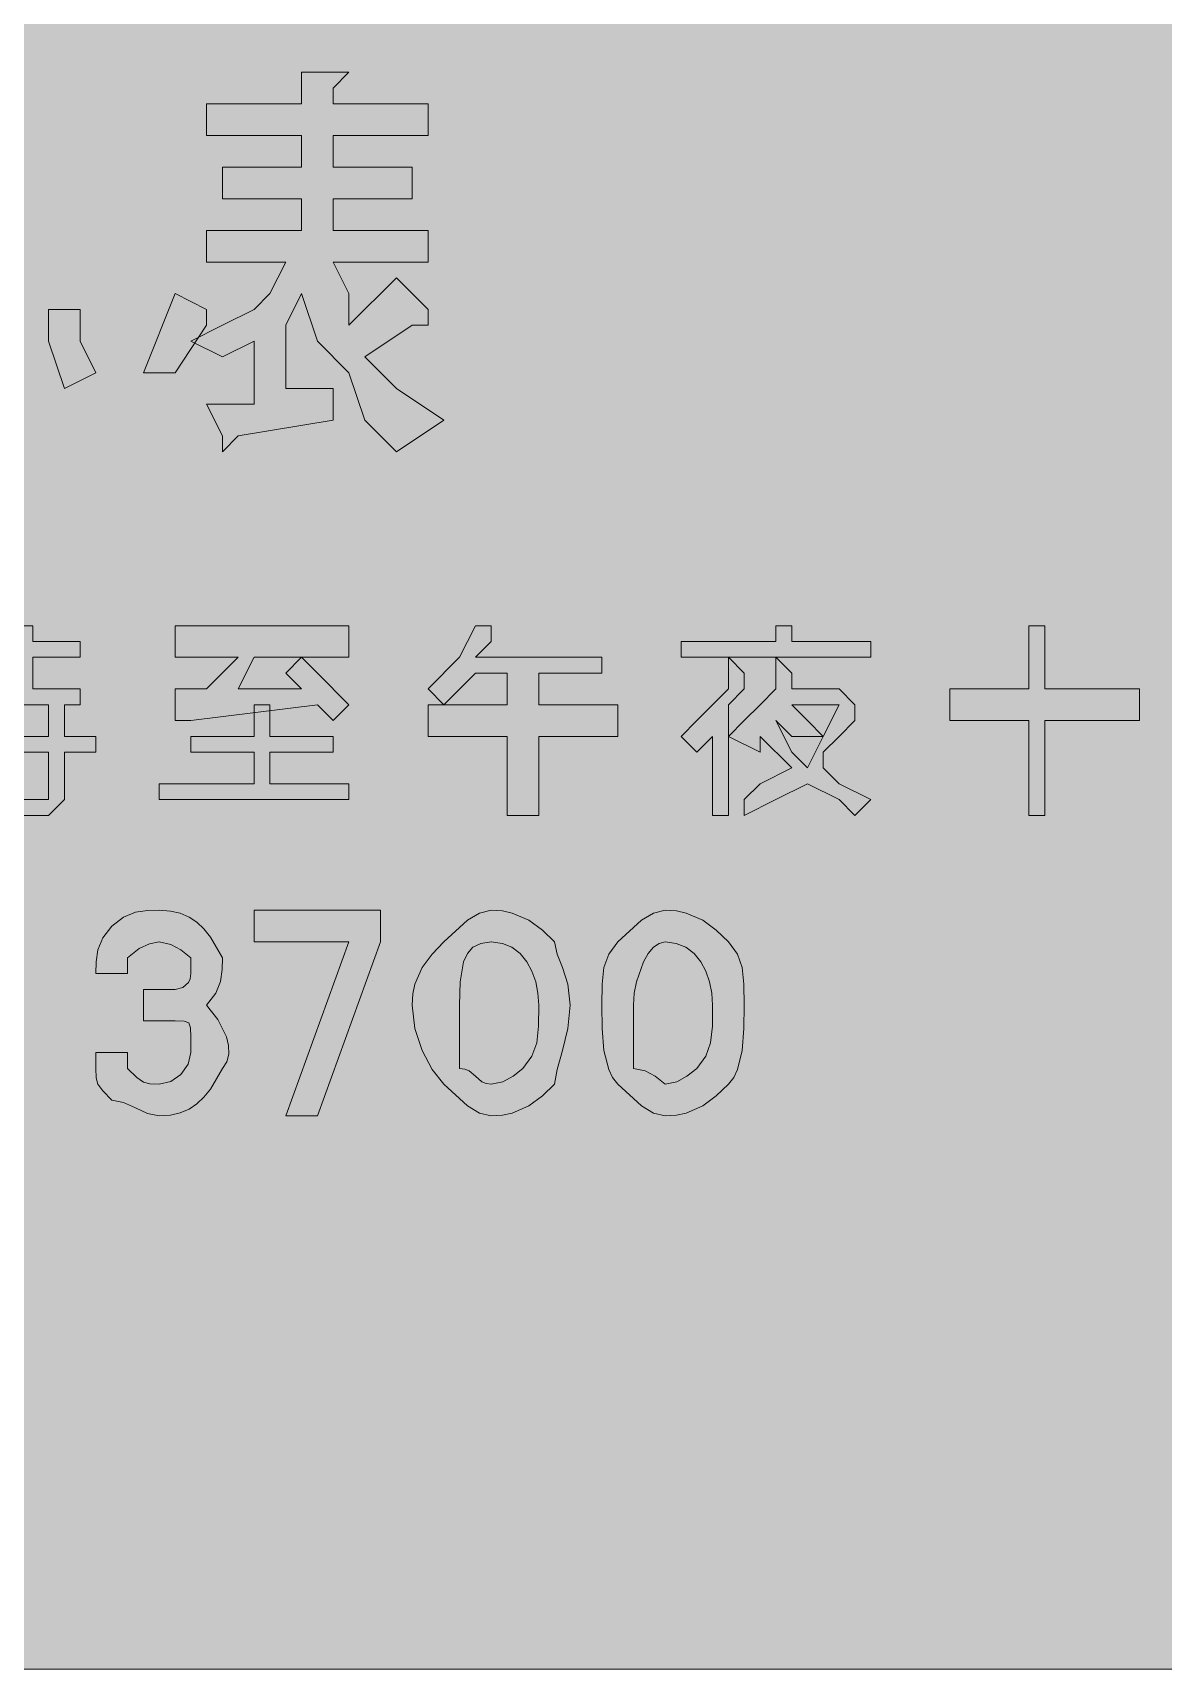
# Model space of a CAD drawing. Header units: metres. Extents: x 10 to 558, y 11 to 259.
# Drawn here: x 366.1 to 452, y 10.8 to 135 of the extents above; entities that cross this region are included whole.
import ezdxf

# ---------------------------------------------------------------- set-up
doc = ezdxf.new("R2010")
doc.units = ezdxf.units.M
for name, color, linetype, true_color in [('FILL_FIREBRICK_C36B00', 7, 'Continuous', 0xc36b00), ('FILL_WHITE_FFFFFF', 7, 'Continuous', 0xffffff), ('STROKE_WHITE_FFFFFF', 7, 'Continuous', 0xffffff)]:
    doc.layers.add(name, color=color, linetype=linetype, true_color=true_color)

msp = doc.modelspace()

# ---------------------------------------------------------------- hatches: boundary and pattern name
at = {"layer": 'FILL_FIREBRICK_C36B00', "true_color": 0xc36b00}
h = msp.add_hatch(color=7, dxfattribs=at)
h.dxf.hatch_style = 1
h.paths.add_polyline_path([(551.8, 259.15), (552.54, 258.99), (553.8, 258.45), (554.83, 257.68), (555.75, 256.8), (556.54, 256.3), (557.14, 255.71), (557.56, 255.07), (557.85, 254.4), (558.11, 253.09), (558.15, 252), (558.15, 18), (558.15, 15.6), (555.75, 13.2), (554.83, 12.32), (553.8, 11.55), (552.54, 11.01), (551.8, 10.85), (550.95, 10.8), (16.95, 10.8), (16.05, 10.82), (15.15, 10.95), (14.25, 11.31), (13.35, 12), (12.6, 12.15), (11.83, 12.51), (10.95, 13.2), (10.55, 13.7), (10.26, 14.29), (9.9, 15.6), (9.75, 18), (9.75, 252), (9.75, 254.4), (9.94, 255.28), (10.35, 256.05), (10.95, 256.8), (11.83, 257.49), (12.6, 257.85), (13.35, 258), (14.25, 258.69), (15.15, 259.05), (16.05, 259.18), (16.95, 259.2), (550.95, 259.2), (551.8, 259.15)])
at = {"layer": 'FILL_WHITE_FFFFFF', "true_color": 0xffffff}
h = msp.add_hatch(color=7, dxfattribs=at)
h.dxf.hatch_style = 1
h.paths.add_polyline_path([(386.55, 129.6), (386.55, 132), (388.95, 132), (390.15, 132), (388.95, 130.8), (388.95, 129.6), (396.15, 129.6), (396.15, 127.2), (388.95, 127.2), (388.95, 124.8), (394.95, 124.8), (394.95, 122.4), (388.95, 122.4), (388.95, 120), (396.15, 120), (396.15, 117.6), (388.95, 117.6), (390.15, 115.2), (390.15, 112.8), (393.75, 116.4), (396.15, 114), (396.15, 112.8), (394.95, 112.8), (391.35, 110.4), (393.75, 108), (397.35, 105.6), (393.75, 103.2), (391.35, 105.6), (390.15, 109.2), (387.75, 111.6), (386.55, 115.2), (385.35, 112.8), (385.35, 108), (388.95, 108), (388.95, 105.6), (381.75, 104.4), (380.55, 103.2), (380.55, 104.4), (379.35, 106.8), (382.95, 106.8), (382.95, 111.6), (380.55, 110.4), (378.15, 111.6), (380.55, 112.8), (382.95, 114), (384.15, 115.2), (385.35, 117.6), (379.35, 117.6), (379.35, 120), (386.55, 120), (386.55, 122.4), (380.55, 122.4), (380.55, 124.8), (386.55, 124.8), (386.55, 127.2), (379.35, 127.2), (379.35, 129.6), (386.55, 129.6)])
h = msp.add_hatch(color=7, dxfattribs=at)
h.dxf.hatch_style = 1
h.paths.add_polyline_path([(376.95, 115.2), (379.35, 114), (379.35, 112.8), (376.95, 109.2), (374.55, 109.2), (376.95, 115.2)])
h = msp.add_hatch(color=7, dxfattribs=at)
h.dxf.hatch_style = 1
h.paths.add_polyline_path([(369.75, 111.6), (370.95, 109.2), (368.55, 108), (367.35, 111.6), (367.35, 114), (369.75, 114), (369.75, 111.6)])
h = msp.add_hatch(color=7, dxfattribs=at)
h.dxf.hatch_style = 1
h.paths.add_polyline_path([(369.75, 88.8), (369.75, 87.6), (366.15, 87.6), (366.15, 85.2), (369.75, 85.2), (369.75, 84), (368.55, 84), (368.55, 81.6), (370.95, 81.6), (370.95, 80.4), (368.55, 80.4), (368.55, 78), (368.55, 76.8), (367.35, 75.6), (366.15, 75.6), (364.95, 75.6), (364.95, 76.8), (366.15, 76.8), (367.35, 76.8), (367.35, 78), (367.35, 80.4), (361.35, 80.4), (361.35, 81.6), (367.35, 81.6), (367.35, 84), (361.35, 84), (361.35, 85.2), (364.95, 85.2), (364.95, 87.6), (362.55, 87.6), (362.55, 88.8), (364.95, 88.8), (364.95, 90), (366.15, 90), (366.15, 88.8), (369.75, 88.8)])
h = msp.add_hatch(color=7, dxfattribs=at)
h.dxf.hatch_style = 1
h.paths.add_polyline_path([(390.15, 84), (388.95, 82.8), (387.75, 84), (378.15, 82.8), (376.95, 82.8), (376.95, 85.2), (379.35, 85.2), (381.75, 87.6), (376.95, 87.6), (376.95, 90), (390.15, 90), (390.15, 87.6), (386.55, 87.6), (387.75, 86.4), (390.15, 84)])
h.paths.add_polyline_path([(382.95, 87.6), (381.75, 85.2), (386.55, 85.2), (385.35, 86.4), (386.55, 87.6), (382.95, 87.6)], flags=16)
h = msp.add_hatch(color=7, dxfattribs=at)
h.dxf.hatch_style = 1
h.paths.add_polyline_path([(398.55, 87.6), (399.75, 90), (400.95, 90), (400.95, 88.8), (399.75, 87.6), (409.35, 87.6), (409.35, 86.4), (404.55, 86.4), (404.55, 84), (410.55, 84), (410.55, 81.6), (404.55, 81.6), (404.55, 75.6), (402.15, 75.6), (402.15, 81.6), (396.15, 81.6), (396.15, 84), (397.35, 84), (396.15, 85.2), (398.55, 87.6)])
h.paths.add_polyline_path([(402.15, 84), (402.15, 86.4), (399.75, 86.4), (397.35, 84), (402.15, 84)], flags=16)
h = msp.add_hatch(color=7, dxfattribs=at)
h.dxf.hatch_style = 1
h.paths.add_polyline_path([(422.55, 88.8), (422.55, 90), (423.75, 90), (423.75, 88.8), (429.75, 88.8), (429.75, 87.6), (415.35, 87.6), (415.35, 88.8), (422.55, 88.8)])
h = msp.add_hatch(color=7, dxfattribs=at)
h.dxf.hatch_style = 1
h.paths.add_polyline_path([(450.15, 85.2), (450.15, 82.8), (442.95, 82.8), (442.95, 75.6), (441.75, 75.6), (441.75, 82.8), (435.75, 82.8), (435.75, 85.2), (441.75, 85.2), (441.75, 90), (442.95, 90), (442.95, 85.2), (450.15, 85.2)])
h = msp.add_hatch(color=7, dxfattribs=at)
h.dxf.hatch_style = 1
h.paths.add_polyline_path([(418.95, 84), (418.95, 75.6), (417.75, 75.6), (417.75, 81.6), (416.55, 80.4), (415.35, 81.6), (416.55, 82.8), (417.75, 84), (418.95, 85.2), (418.95, 87.6), (420.15, 86.4), (420.15, 85.2), (418.95, 84)])
h = msp.add_hatch(color=7, dxfattribs=at)
h.dxf.hatch_style = 1
h.paths.add_polyline_path([(428.55, 82.8), (427.35, 81.6), (426.15, 80.4), (426.15, 79.2), (427.35, 78), (429.75, 76.8), (428.55, 75.6), (427.35, 76.8), (424.95, 78), (422.55, 76.8), (420.15, 75.6), (420.15, 76.8), (421.35, 78), (423.75, 79.2), (421.35, 81.6), (421.35, 80.4), (418.95, 81.6), (420.15, 82.8), (421.35, 84), (422.55, 85.2), (422.55, 87.6), (423.75, 86.4), (423.75, 85.2), (427.35, 85.2), (428.55, 84), (428.55, 82.8)])
h.paths.add_polyline_path([(426.15, 81.6), (424.95, 81.6), (423.75, 81.6), (422.55, 82.8), (423.75, 80.4), (424.95, 79.2), (426.15, 81.6)], flags=16)
h.paths.add_polyline_path([(427.35, 84), (423.75, 84), (424.95, 82.8), (426.15, 81.6), (427.35, 84)], flags=16)
h = msp.add_hatch(color=7, dxfattribs=at)
h.dxf.hatch_style = 1
h.paths.add_polyline_path([(375.75, 78), (382.95, 78), (382.95, 80.4), (378.15, 80.4), (378.15, 81.6), (382.95, 81.6), (382.95, 84), (384.15, 84), (384.15, 82.8), (384.15, 81.6), (388.95, 81.6), (388.95, 80.4), (384.15, 80.4), (384.15, 78), (390.15, 78), (390.15, 76.8), (375.75, 76.8), (375.75, 78)])
h = msp.add_hatch(color=7, dxfattribs=at)
h.dxf.hatch_style = 1
h.paths.add_polyline_path([(378.15, 58.8), (378.13, 59.49), (378, 59.85), (377.64, 59.98), (376.95, 60), (374.55, 60), (374.55, 62.4), (376.95, 62.4), (377.55, 62.55), (377.96, 62.91), (378.1, 63.2), (378.15, 63.6), (378.15, 64.8), (377.4, 65.4), (376.63, 65.81), (375.75, 66), (375, 65.85), (374.23, 65.49), (373.35, 64.8), (373.35, 63.6), (370.95, 63.6), (370.97, 64.5), (371.1, 65.4), (371.46, 66.3), (372.15, 67.2), (373.05, 67.89), (373.95, 68.25), (374.85, 68.38), (375.75, 68.4), (376.6, 68.34), (377.34, 68.17), (378.01, 67.89), (378.6, 67.5), (379.14, 66.99), (379.63, 66.37), (380.55, 64.8), (380.53, 63.9), (380.4, 63), (380.04, 62.1), (379.35, 61.2), (380.21, 60.11), (380.85, 58.8), (381.01, 58.13), (381.04, 57.49), (380.89, 56.9), (380.55, 56.4), (379.63, 54.82), (379.14, 54.21), (378.6, 53.7), (378.01, 53.31), (377.34, 53.02), (376.6, 52.86), (375.75, 52.8), (374.85, 52.99), (373.95, 53.4), (373.05, 53.81), (372.15, 54), (371.46, 54.71), (371.1, 55.2), (370.97, 55.69), (370.95, 56.4), (370.95, 57.6), (373.35, 57.6), (373.35, 56.4), (374.06, 55.71), (374.55, 55.35), (375.04, 55.22), (375.75, 55.2), (376.63, 55.41), (377.4, 55.95), (377.94, 56.72), (378.15, 57.6), (378.15, 58.8)])
h = msp.add_hatch(color=7, dxfattribs=at)
h.dxf.hatch_style = 1
h.paths.add_polyline_path([(390.15, 66), (382.95, 66), (382.95, 68.4), (392.55, 68.4), (392.55, 66), (387.75, 52.8), (385.35, 52.8), (390.15, 66)])
h = msp.add_hatch(color=7, dxfattribs=at)
h.dxf.hatch_style = 1
h.paths.add_polyline_path([(395.16, 62.79), (395.7, 64.05), (396.47, 65.08), (397.35, 66), (399.15, 67.65), (400.05, 68.19), (400.95, 68.4), (401.8, 68.35), (402.54, 68.19), (403.8, 67.65), (404.83, 66.88), (405.75, 66), (405.94, 65.08), (406.35, 64.05), (406.76, 62.79), (406.95, 61.2), (406.76, 59.42), (406.35, 57.75), (405.94, 56.31), (405.75, 55.2), (404.83, 54.32), (403.8, 53.55), (402.54, 53.01), (401.8, 52.85), (400.95, 52.8), (400.05, 53.01), (399.15, 53.55), (397.35, 55.2), (396.47, 56.31), (395.7, 57.75), (395.16, 59.42), (394.95, 61.2), (395, 62.05), (395.16, 62.79)])
h.paths.add_polyline_path([(402.6, 55.8), (403.35, 56.4), (404.04, 57.32), (404.4, 58.35), (404.53, 59.61), (404.55, 61.2), (404.49, 62.1), (404.32, 62.96), (404.04, 63.77), (403.65, 64.5), (403.14, 65.11), (402.52, 65.59), (401.79, 65.89), (400.95, 66), (400.16, 65.89), (399.56, 65.59), (399.14, 65.11), (398.85, 64.5), (398.59, 62.96), (398.55, 61.2), (398.55, 56.4), (398.95, 56.35), (399.26, 56.21), (399.75, 55.8), (400.24, 55.39), (400.55, 55.25), (400.95, 55.2), (401.83, 55.39), (402.6, 55.8)], flags=16)
h = msp.add_hatch(color=7, dxfattribs=at)
h.dxf.hatch_style = 1
h.paths.add_polyline_path([(409.5, 64.05), (409.86, 65.08), (410.55, 66), (412.35, 67.65), (413.25, 68.19), (414.15, 68.4), (415, 68.35), (415.74, 68.19), (417, 67.65), (418.03, 66.88), (418.95, 66), (419.64, 65.08), (420, 64.05), (420.13, 62.79), (420.15, 61.2), (420.13, 59.42), (420, 57.75), (419.64, 56.31), (419.35, 55.7), (418.95, 55.2), (418.03, 54.32), (417, 53.55), (415.74, 53.01), (415, 52.85), (414.15, 52.8), (413.25, 53.01), (412.35, 53.55), (410.55, 55.2), (410.15, 55.7), (409.86, 56.31), (409.5, 57.75), (409.37, 59.42), (409.35, 61.2), (409.37, 62.79), (409.5, 64.05)])
h.paths.add_polyline_path([(415.8, 55.8), (416.55, 56.4), (417.24, 57.32), (417.6, 58.35), (417.73, 59.61), (417.75, 61.2), (417.69, 62.1), (417.52, 62.96), (417.24, 63.77), (416.85, 64.5), (416.34, 65.11), (415.72, 65.59), (414.99, 65.89), (414.15, 66), (413.7, 65.89), (413.27, 65.59), (412.86, 65.11), (412.5, 64.5), (411.96, 62.96), (411.8, 62.1), (411.75, 61.2), (411.75, 56.4), (412.63, 56.21), (413.4, 55.8), (414.15, 55.2), (415.03, 55.39), (415.8, 55.8)], flags=16)

# ---------------------------------------------------------------- linework, layer by layer
at = {"layer": 'FILL_FIREBRICK_C36B00', "lineweight": 0, "true_color": 0xc36b00}
msp.add_lwpolyline([(16.95, 259.2), (550.95, 259.2), (551.8, 259.15), (552.54, 258.99), (553.8, 258.45), (554.83, 257.68), (555.75, 256.8), (556.54, 256.3), (557.14, 255.71), (557.56, 255.07), (557.85, 254.4), (558.11, 253.09), (558.15, 252), (558.15, 18), (558.15, 15.6), (555.75, 13.2), (554.83, 12.32), (553.8, 11.55), (552.54, 11.01), (551.8, 10.85), (550.95, 10.8), (16.95, 10.8)], dxfattribs=at)
at = {"layer": 'FILL_WHITE_FFFFFF', "lineweight": 0, "true_color": 0xffffff}
for points in [[(386.55, 129.6), (386.55, 132), (388.95, 132), (390.15, 132), (388.95, 130.8), (388.95, 129.6), (396.15, 129.6), (396.15, 127.2), (388.95, 127.2), (388.95, 124.8), (394.95, 124.8), (394.95, 122.4), (388.95, 122.4), (388.95, 120), (396.15, 120), (396.15, 117.6), (388.95, 117.6), (390.15, 115.2), (390.15, 112.8), (393.75, 116.4), (396.15, 114), (396.15, 112.8), (394.95, 112.8), (391.35, 110.4), (393.75, 108), (397.35, 105.6), (393.75, 103.2), (391.35, 105.6), (390.15, 109.2), (387.75, 111.6), (386.55, 115.2), (385.35, 112.8), (385.35, 108), (388.95, 108), (388.95, 105.6), (381.75, 104.4), (380.55, 103.2), (380.55, 104.4), (379.35, 106.8), (382.95, 106.8), (382.95, 111.6), (380.55, 110.4), (378.15, 111.6), (380.55, 112.8), (382.95, 114), (384.15, 115.2), (385.35, 117.6), (379.35, 117.6), (379.35, 120), (386.55, 120), (386.55, 122.4), (380.55, 122.4), (380.55, 124.8), (386.55, 124.8), (386.55, 127.2), (379.35, 127.2), (379.35, 129.6)], [(376.95, 115.2), (379.35, 114), (379.35, 112.8), (376.95, 109.2), (374.55, 109.2)], [(369.75, 111.6), (370.95, 109.2), (368.55, 108), (367.35, 111.6), (367.35, 114), (369.75, 114)], [(390.15, 84), (388.95, 82.8), (387.75, 84), (378.15, 82.8), (376.95, 82.8), (376.95, 85.2), (379.35, 85.2), (381.75, 87.6), (376.95, 87.6), (376.95, 90), (390.15, 90), (390.15, 87.6), (386.55, 87.6), (387.75, 86.4)], [(398.55, 87.6), (399.75, 90), (400.95, 90), (400.95, 88.8), (399.75, 87.6), (409.35, 87.6), (409.35, 86.4), (404.55, 86.4), (404.55, 84), (410.55, 84), (410.55, 81.6), (404.55, 81.6), (404.55, 75.6), (402.15, 75.6), (402.15, 81.6), (396.15, 81.6), (396.15, 84), (397.35, 84), (396.15, 85.2)], [(422.55, 88.8), (422.55, 90), (423.75, 90), (423.75, 88.8), (429.75, 88.8), (429.75, 87.6), (415.35, 87.6), (415.35, 88.8)], [(450.15, 85.2), (450.15, 82.8), (442.95, 82.8), (442.95, 75.6), (441.75, 75.6), (441.75, 82.8), (435.75, 82.8), (435.75, 85.2), (441.75, 85.2), (441.75, 90), (442.95, 90), (442.95, 85.2)], [(382.95, 87.6), (381.75, 85.2), (386.55, 85.2), (385.35, 86.4), (386.55, 87.6)], [(418.95, 84), (418.95, 75.6), (417.75, 75.6), (417.75, 81.6), (416.55, 80.4), (415.35, 81.6), (416.55, 82.8), (417.75, 84), (418.95, 85.2), (418.95, 87.6), (420.15, 86.4), (420.15, 85.2)], [(428.55, 82.8), (427.35, 81.6), (426.15, 80.4), (426.15, 79.2), (427.35, 78), (429.75, 76.8), (428.55, 75.6), (427.35, 76.8), (424.95, 78), (422.55, 76.8), (420.15, 75.6), (420.15, 76.8), (421.35, 78), (423.75, 79.2), (421.35, 81.6), (421.35, 80.4), (418.95, 81.6), (420.15, 82.8), (421.35, 84), (422.55, 85.2), (422.55, 87.6), (423.75, 86.4), (423.75, 85.2), (427.35, 85.2), (428.55, 84)], [(402.15, 84), (402.15, 86.4), (399.75, 86.4), (397.35, 84)], [(375.75, 78), (382.95, 78), (382.95, 80.4), (378.15, 80.4), (378.15, 81.6), (382.95, 81.6), (382.95, 84), (384.15, 84), (384.15, 82.8), (384.15, 81.6), (388.95, 81.6), (388.95, 80.4), (384.15, 80.4), (384.15, 78), (390.15, 78), (390.15, 76.8), (375.75, 76.8)], [(427.35, 84), (423.75, 84), (424.95, 82.8), (426.15, 81.6)], [(426.15, 81.6), (424.95, 81.6), (423.75, 81.6), (422.55, 82.8), (423.75, 80.4), (424.95, 79.2)], [(378.15, 58.8), (378.13, 59.49), (378, 59.85), (377.64, 59.98), (376.95, 60), (374.55, 60), (374.55, 62.4), (376.95, 62.4), (377.55, 62.55), (377.96, 62.91), (378.1, 63.2), (378.15, 63.6), (378.15, 64.8), (377.4, 65.4), (376.63, 65.81), (375.75, 66), (375, 65.85), (374.23, 65.49), (373.35, 64.8), (373.35, 63.6), (370.95, 63.6), (370.97, 64.5), (371.1, 65.4), (371.46, 66.3), (372.15, 67.2), (373.05, 67.89), (373.95, 68.25), (374.85, 68.38), (375.75, 68.4), (376.6, 68.34), (377.34, 68.17), (378.01, 67.89), (378.6, 67.5), (379.14, 66.99), (379.63, 66.37), (380.55, 64.8), (380.53, 63.9), (380.4, 63), (380.04, 62.1), (379.35, 61.2), (380.21, 60.11), (380.85, 58.8), (381.01, 58.13), (381.04, 57.49), (380.89, 56.9), (380.55, 56.4), (379.63, 54.82), (379.14, 54.21), (378.6, 53.7), (378.01, 53.31), (377.34, 53.02), (376.6, 52.86), (375.75, 52.8), (374.85, 52.99), (373.95, 53.4), (373.05, 53.81), (372.15, 54), (371.46, 54.71), (371.1, 55.2), (370.97, 55.69), (370.95, 56.4), (370.95, 57.6), (373.35, 57.6), (373.35, 56.4), (374.06, 55.71), (374.55, 55.35), (375.04, 55.22), (375.75, 55.2), (376.63, 55.41), (377.4, 55.95), (377.94, 56.72), (378.15, 57.6)], [(390.15, 66), (382.95, 66), (382.95, 68.4), (392.55, 68.4), (392.55, 66), (387.75, 52.8), (385.35, 52.8)], [(395.16, 62.79), (395.7, 64.05), (396.47, 65.08), (397.35, 66), (399.15, 67.65), (400.05, 68.19), (400.95, 68.4), (401.8, 68.35), (402.54, 68.19), (403.8, 67.65), (404.83, 66.88), (405.75, 66), (405.94, 65.08), (406.35, 64.05), (406.76, 62.79), (406.95, 61.2), (406.76, 59.42), (406.35, 57.75), (405.94, 56.31), (405.75, 55.2), (404.83, 54.32), (403.8, 53.55), (402.54, 53.01), (401.8, 52.85), (400.95, 52.8), (400.05, 53.01), (399.15, 53.55), (397.35, 55.2), (396.47, 56.31), (395.7, 57.75), (395.16, 59.42), (394.95, 61.2), (395, 62.05)], [(409.5, 64.05), (409.86, 65.08), (410.55, 66), (412.35, 67.65), (413.25, 68.19), (414.15, 68.4), (415, 68.35), (415.74, 68.19), (417, 67.65), (418.03, 66.88), (418.95, 66), (419.64, 65.08), (420, 64.05), (420.13, 62.79), (420.15, 61.2), (420.13, 59.42), (420, 57.75), (419.64, 56.31), (419.35, 55.7), (418.95, 55.2), (418.03, 54.32), (417, 53.55), (415.74, 53.01), (415, 52.85), (414.15, 52.8), (413.25, 53.01), (412.35, 53.55), (410.55, 55.2), (410.15, 55.7), (409.86, 56.31), (409.5, 57.75), (409.37, 59.42), (409.35, 61.2), (409.37, 62.79)], [(402.6, 55.8), (403.35, 56.4), (404.04, 57.32), (404.4, 58.35), (404.53, 59.61), (404.55, 61.2), (404.49, 62.1), (404.32, 62.96), (404.04, 63.77), (403.65, 64.5), (403.14, 65.11), (402.52, 65.59), (401.79, 65.89), (400.95, 66), (400.16, 65.89), (399.56, 65.59), (399.14, 65.11), (398.85, 64.5), (398.59, 62.96), (398.55, 61.2), (398.55, 56.4), (398.95, 56.35), (399.26, 56.21), (399.75, 55.8), (400.24, 55.39), (400.55, 55.25), (400.95, 55.2), (401.83, 55.39)], [(415.8, 55.8), (416.55, 56.4), (417.24, 57.32), (417.6, 58.35), (417.73, 59.61), (417.75, 61.2), (417.69, 62.1), (417.52, 62.96), (417.24, 63.77), (416.85, 64.5), (416.34, 65.11), (415.72, 65.59), (414.99, 65.89), (414.15, 66), (413.7, 65.89), (413.27, 65.59), (412.86, 65.11), (412.5, 64.5), (411.96, 62.96), (411.8, 62.1), (411.75, 61.2), (411.75, 56.4), (412.63, 56.21), (413.4, 55.8), (414.15, 55.2), (415.03, 55.39)]]:
    msp.add_lwpolyline(points, close=True, dxfattribs=at)
for points in [[(364.95, 90), (366.15, 90), (366.15, 88.8), (369.75, 88.8), (369.75, 87.6), (366.15, 87.6), (366.15, 85.2), (369.75, 85.2), (369.75, 84), (368.55, 84), (368.55, 81.6), (370.95, 81.6), (370.95, 80.4), (368.55, 80.4), (368.55, 78), (368.55, 76.8), (367.35, 75.6), (366.15, 75.6), (364.95, 75.6)], [(361.35, 81.6), (367.35, 81.6), (367.35, 84), (361.35, 84)], [(364.95, 76.8), (366.15, 76.8), (367.35, 76.8), (367.35, 78), (367.35, 80.4), (361.35, 80.4)]]:
    msp.add_lwpolyline(points, dxfattribs=at)
at = {"layer": 'STROKE_WHITE_FFFFFF', "lineweight": 0, "true_color": 0xffffff}
for points in [[(391.95, 63.04), (391.95, 63.04)], [(391.95, 63.04), (391.95, 63.04)], [(391.95, 63.04), (391.95, 63.04)], [(391.95, 63.04), (391.95, 63.04)], [(391.95, 63.04), (391.95, 63.04)], [(391.95, 63.04), (391.95, 63.04)], [(411.95, 63.04), (411.95, 63.04)], [(411.95, 63.04), (411.95, 63.04)], [(411.95, 63.04), (411.95, 63.04)], [(411.95, 63.04), (411.95, 63.04)], [(411.95, 63.04), (411.95, 63.04)], [(411.95, 63.04), (411.95, 63.04)]]:
    msp.add_lwpolyline(points, dxfattribs=at)

doc.saveas('drawing.dxf')
